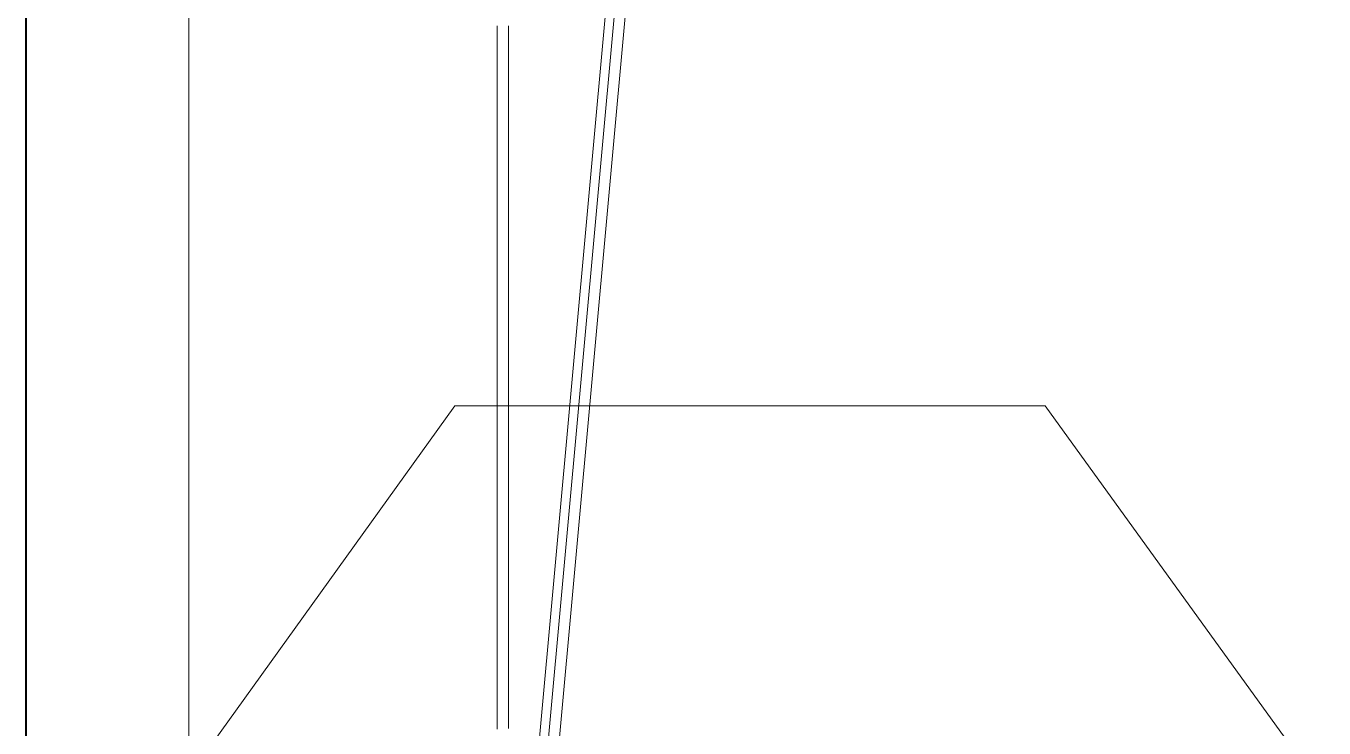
# Model space of a CAD drawing. Extents: x 65572 to 67208, y 30718 to 33598.
# Drawn here: x 66842.891 to 66846.878, y 32284.518 to 32286.675 of the extents above; entities that cross this region are included whole.
import ezdxf

# ---------------------------------------------------------------- set-up
doc = ezdxf.new("R2010")
doc.units = 0
doc.header["$LTSCALE"] = 0.5
doc.header["$MEASUREMENT"] = 0
doc.layers.get('0').update_dxf_attribs({"linetype": 'CONTINUOUS'})
for name, color, linetype, lineweight in [('Framing', 142, 'CONTINUOUS', 13), ('Layout', 154, 'CONTINUOUS', 5), ('Structure', 7, 'CONTINUOUS', 40)]:
    doc.layers.add(name, color=color, linetype=linetype, lineweight=lineweight)

# ---------------------------------------------------------------- blocks, each defined once
blk = doc.blocks.new('12fstg01')
at = {"color": 0, "linetype": 'ByBlock'}
for p, q in [((-0.277471, 0.056002), (-0.25256, 0.073992)), ((-0.277471, 0.017898), (-0.277471, 0.056002)), ((-0.25256, 0), (-0.277471, 0.017898))]:
    blk.add_line(p, q, dxfattribs=at)

msp = doc.modelspace()

# ---------------------------------------------------------------- linework, layer by layer
at = {"layer": 'Framing'}
msp.add_line((66843.3906, 32435.9142), (66843.3906, 32239.968), dxfattribs=at)
at = {"layer": 'Layout', "linetype": 'ByBlock'}
for p, q in [((66844.3383, 32283.0634), (66845.3383, 32294.0635)), ((66845.3383, 32293.755), (66844.3383, 32282.7549)), ((66845.3724, 32293.7576), (66844.3724, 32282.7576))]:
    msp.add_line(p, q, dxfattribs=at)
at = {"layer": 'Layout', "linetype": 'ByBlock', "flags": 128}
msp.add_lwpolyline([(66844.3383, 32286.6753), (66844.3383, 32286.6709), (66844.3383, 32286.6666), (66844.3383, 32286.6622), (66844.3383, 32286.6579), (66844.3383, 32286.6535), (66844.3383, 32286.6491), (66844.3383, 32286.6448), (66844.3383, 32286.6404), (66844.3383, 32286.636), (66844.3383, 32286.6317), (66844.3383, 32286.6273), (66844.3383, 32286.623), (66844.3383, 32286.6186), (66844.3383, 32286.6142), (66844.3383, 32286.6099), (66844.3383, 32286.6055), (66844.3383, 32286.6011), (66844.3383, 32286.5968), (66844.3383, 32286.5924), (66844.3383, 32286.5881), (66844.3383, 32286.5837), (66844.3383, 32286.5793), (66844.3383, 32286.575), (66844.3383, 32286.5706), (66844.3383, 32286.5662), (66844.3383, 32286.5619), (66844.3383, 32286.5575), (66844.3383, 32286.5531), (66844.3383, 32286.5488), (66844.3383, 32286.5444), (66844.3383, 32286.5401), (66844.3383, 32286.5357), (66844.3383, 32286.5313), (66844.3383, 32286.527), (66844.3383, 32286.5226), (66844.3383, 32286.5182), (66844.3383, 32286.5139), (66844.3383, 32286.5095), (66844.3383, 32286.5052), (66844.3383, 32286.5008), (66844.3383, 32286.4964), (66844.3383, 32286.4921), (66844.3383, 32286.4877), (66844.3383, 32286.4833), (66844.3383, 32286.479), (66844.3383, 32286.4746), (66844.3383, 32286.4702), (66844.3383, 32286.4659), (66844.3383, 32286.4615), (66844.3383, 32286.4572), (66844.3383, 32286.4528), (66844.3383, 32286.4484), (66844.3383, 32286.4441), (66844.3383, 32286.4397), (66844.3383, 32286.4353), (66844.3383, 32286.431), (66844.3383, 32286.4266), (66844.3383, 32286.4223), (66844.3383, 32286.4179), (66844.3383, 32286.4135), (66844.3383, 32286.4092), (66844.3383, 32286.4048), (66844.3383, 32286.4004), (66844.3383, 32286.3961), (66844.3383, 32286.3917), (66844.3383, 32286.3874), (66844.3383, 32286.383), (66844.3383, 32286.3786), (66844.3383, 32286.3743), (66844.3383, 32286.3699), (66844.3383, 32286.3655), (66844.3383, 32286.3612), (66844.3383, 32286.3568), (66844.3383, 32286.3524), (66844.3383, 32286.3481), (66844.3383, 32286.3437), (66844.3383, 32286.3394), (66844.3383, 32286.335), (66844.3383, 32286.3306), (66844.3383, 32286.3263), (66844.3383, 32286.3219), (66844.3383, 32286.3175), (66844.3383, 32286.3132), (66844.3383, 32286.3088), (66844.3383, 32286.3045), (66844.3383, 32286.3001), (66844.3383, 32286.2957), (66844.3383, 32286.2914), (66844.3383, 32286.287), (66844.3383, 32286.2826), (66844.3383, 32286.2783), (66844.3383, 32286.2739), (66844.3383, 32286.2695), (66844.3383, 32286.2652), (66844.3383, 32286.2608), (66844.3383, 32286.2565), (66844.3383, 32286.2521), (66844.3383, 32286.2477), (66844.3383, 32286.2434), (66844.3383, 32286.239), (66844.3383, 32286.2346), (66844.3383, 32286.2303), (66844.3383, 32286.2259), (66844.3383, 32286.2216), (66844.3383, 32286.2172), (66844.3383, 32286.2128), (66844.3383, 32286.2085), (66844.3383, 32286.2041), (66844.3383, 32286.1997), (66844.3383, 32286.1954), (66844.3383, 32286.191), (66844.3383, 32286.1866), (66844.3383, 32286.1823), (66844.3383, 32286.1779), (66844.3383, 32286.1736), (66844.3383, 32286.1692), (66844.3383, 32286.1648), (66844.3383, 32286.1605), (66844.3383, 32286.1561), (66844.3383, 32286.1517), (66844.3383, 32286.1474), (66844.3383, 32286.143), (66844.3383, 32286.1387), (66844.3383, 32286.1343), (66844.3383, 32286.1299), (66844.3383, 32286.1256), (66844.3383, 32286.1212), (66844.3383, 32286.1168), (66844.3383, 32286.1125), (66844.3383, 32286.1081), (66844.3383, 32286.1038), (66844.3383, 32286.0994), (66844.3383, 32286.095), (66844.3383, 32286.0907), (66844.3383, 32286.0863), (66844.3383, 32286.0819), (66844.3383, 32286.0776), (66844.3383, 32286.0732), (66844.3383, 32286.0688), (66844.3383, 32286.0645), (66844.3383, 32286.0601), (66844.3383, 32286.0558), (66844.3383, 32286.0514), (66844.3383, 32286.047), (66844.3383, 32286.0427), (66844.3383, 32286.0383), (66844.3383, 32286.0339), (66844.3383, 32286.0296), (66844.3383, 32286.0252), (66844.3383, 32286.0209), (66844.3383, 32286.0165), (66844.3383, 32286.0121), (66844.3383, 32286.0078), (66844.3383, 32286.0034), (66844.3383, 32285.999), (66844.3383, 32285.9947), (66844.3383, 32285.9903), (66844.3383, 32285.9859), (66844.3383, 32285.9816), (66844.3383, 32285.9772), (66844.3383, 32285.9729), (66844.3383, 32285.9685), (66844.3383, 32285.9641), (66844.3383, 32285.9598), (66844.3383, 32285.9554), (66844.3383, 32285.951), (66844.3383, 32285.9467), (66844.3383, 32285.9423), (66844.3383, 32285.938), (66844.3383, 32285.9336), (66844.3383, 32285.9292), (66844.3383, 32285.9249), (66844.3383, 32285.9205), (66844.3383, 32285.9161), (66844.3383, 32285.9118), (66844.3383, 32285.9074), (66844.3383, 32285.9031), (66844.3383, 32285.8987), (66844.3383, 32285.8943), (66844.3383, 32285.89), (66844.3383, 32285.8856), (66844.3383, 32285.8812), (66844.3383, 32285.8769), (66844.3383, 32285.8725), (66844.3383, 32285.8681), (66844.3383, 32285.8638), (66844.3383, 32285.8594), (66844.3383, 32285.8551), (66844.3383, 32285.8507), (66844.3383, 32285.8463), (66844.3383, 32285.842), (66844.3383, 32285.8376), (66844.3383, 32285.8332), (66844.3383, 32285.8289), (66844.3383, 32285.8245), (66844.3383, 32285.8202), (66844.3383, 32285.8158), (66844.3383, 32285.8114), (66844.3383, 32285.8071), (66844.3383, 32285.8027), (66844.3383, 32285.7983), (66844.3383, 32285.794), (66844.3383, 32285.7896), (66844.3383, 32285.7852), (66844.3383, 32285.7809), (66844.3383, 32285.7765), (66844.3383, 32285.7722), (66844.3383, 32285.7678), (66844.3383, 32285.7634), (66844.3383, 32285.7591), (66844.3383, 32285.7547), (66844.3383, 32285.7503), (66844.3383, 32285.746), (66844.3383, 32285.7416), (66844.3383, 32285.7373), (66844.3383, 32285.7329), (66844.3383, 32285.7285), (66844.3383, 32285.7242), (66844.3383, 32285.7198), (66844.3383, 32285.7154), (66844.3383, 32285.7111), (66844.3383, 32285.7067), (66844.3383, 32285.7024), (66844.3383, 32285.698), (66844.3383, 32285.6936), (66844.3383, 32285.6893), (66844.3383, 32285.6849), (66844.3383, 32285.6805), (66844.3383, 32285.6762), (66844.3383, 32285.6718), (66844.3383, 32285.6674), (66844.3383, 32285.6631), (66844.3383, 32285.6587), (66844.3383, 32285.6544), (66844.3383, 32285.65), (66844.3383, 32285.6456), (66844.3383, 32285.6413), (66844.3383, 32285.6369), (66844.3383, 32285.6325), (66844.3383, 32285.6282), (66844.3383, 32285.6238), (66844.3383, 32285.6195), (66844.3383, 32285.6151), (66844.3383, 32285.6107), (66844.3383, 32285.6064), (66844.3383, 32285.602), (66844.3383, 32285.5976), (66844.3383, 32285.5933), (66844.3383, 32285.5889), (66844.3383, 32285.5845), (66844.3383, 32285.5802), (66844.3383, 32285.5758), (66844.3383, 32285.5715), (66844.3383, 32285.5671), (66844.3383, 32285.5627), (66844.3383, 32285.5584), (66844.3383, 32285.554), (66844.3383, 32285.5496), (66844.3383, 32285.5453), (66844.3383, 32285.5409), (66844.3383, 32285.5366), (66844.3383, 32285.5322), (66844.3383, 32285.5278), (66844.3383, 32285.5235), (66844.3383, 32285.5191), (66844.3383, 32285.5147), (66844.3383, 32285.5104), (66844.3383, 32285.506), (66844.3383, 32285.5017), (66844.3383, 32285.4973), (66844.3383, 32285.4929), (66844.3383, 32285.4886), (66844.3383, 32285.4842), (66844.3383, 32285.4798), (66844.3383, 32285.4755), (66844.3383, 32285.4711), (66844.3383, 32285.4667), (66844.3383, 32285.4624), (66844.3383, 32285.458), (66844.3383, 32285.4537), (66844.3383, 32285.4493), (66844.3383, 32285.4449), (66844.3383, 32285.4406), (66844.3383, 32285.4362), (66844.3383, 32285.4318), (66844.3383, 32285.4275), (66844.3383, 32285.4231), (66844.3383, 32285.4188), (66844.3383, 32285.4144), (66844.3383, 32285.41), (66844.3383, 32285.4057), (66844.3383, 32285.4013), (66844.3383, 32285.3969), (66844.3383, 32285.3926), (66844.3383, 32285.3882), (66844.3383, 32285.3838), (66844.3383, 32285.3795), (66844.3383, 32285.3751), (66844.3383, 32285.3713), (66844.3383, 32285.368), (66844.3383, 32285.3647), (66844.3383, 32285.3615), (66844.3383, 32285.3582), (66844.3383, 32285.3549), (66844.3383, 32285.3516), (66844.3383, 32285.3483), (66844.3383, 32285.345), (66844.3383, 32285.3418), (66844.3383, 32285.3385), (66844.3383, 32285.3352), (66844.3383, 32285.3319), (66844.3383, 32285.3286), (66844.3383, 32285.3253), (66844.3383, 32285.3221), (66844.3383, 32285.3188), (66844.3383, 32285.3155), (66844.3383, 32285.3122), (66844.3383, 32285.3089), (66844.3383, 32285.3056), (66844.3383, 32285.3024), (66844.3383, 32285.2991), (66844.3383, 32285.2958), (66844.3383, 32285.2925), (66844.3383, 32285.2892), (66844.3383, 32285.2859), (66844.3383, 32285.2827), (66844.3383, 32285.2794), (66844.3383, 32285.2761), (66844.3383, 32285.2728), (66844.3383, 32285.2695), (66844.3383, 32285.2662), (66844.3383, 32285.263), (66844.3383, 32285.2597), (66844.3383, 32285.2564), (66844.3383, 32285.2531), (66844.3383, 32285.2498), (66844.3383, 32285.2466), (66844.3383, 32285.2433), (66844.3383, 32285.24), (66844.3383, 32285.2367), (66844.3383, 32285.2334), (66844.3383, 32285.2301), (66844.3383, 32285.2269), (66844.3383, 32285.2236), (66844.3383, 32285.2203), (66844.3383, 32285.217), (66844.3383, 32285.2137), (66844.3383, 32285.2104), (66844.3383, 32285.2072), (66844.3383, 32285.2039), (66844.3383, 32285.2006), (66844.3383, 32285.1973), (66844.3383, 32285.194), (66844.3383, 32285.1907), (66844.3383, 32285.1875), (66844.3383, 32285.1842), (66844.3383, 32285.1809), (66844.3383, 32285.1776), (66844.3383, 32285.1743), (66844.3383, 32285.171), (66844.3383, 32285.1678), (66844.3383, 32285.1645), (66844.3383, 32285.1612), (66844.3383, 32285.1579), (66844.3383, 32285.1546), (66844.3383, 32285.1514), (66844.3383, 32285.1481), (66844.3383, 32285.1448), (66844.3383, 32285.1415), (66844.3383, 32285.1382), (66844.3383, 32285.1349), (66844.3383, 32285.1317), (66844.3383, 32285.1284), (66844.3383, 32285.1251), (66844.3383, 32285.1218), (66844.3383, 32285.1185), (66844.3383, 32285.1152), (66844.3383, 32285.112), (66844.3383, 32285.1087), (66844.3383, 32285.1054), (66844.3383, 32285.1021), (66844.3383, 32285.0988), (66844.3383, 32285.0955), (66844.3383, 32285.0923), (66844.3383, 32285.089), (66844.3383, 32285.0857), (66844.3383, 32285.0824), (66844.3383, 32285.0791), (66844.3383, 32285.0758), (66844.3383, 32285.0726), (66844.3383, 32285.0693), (66844.3383, 32285.066), (66844.3383, 32285.0627), (66844.3383, 32285.0594), (66844.3383, 32285.0562), (66844.3383, 32285.0529), (66844.3383, 32285.0496), (66844.3383, 32285.0463), (66844.3383, 32285.043), (66844.3383, 32285.0397), (66844.3383, 32285.0365), (66844.3383, 32285.0332), (66844.3383, 32285.0299), (66844.3383, 32285.0266), (66844.3383, 32285.0233), (66844.3383, 32285.02), (66844.3383, 32285.0168), (66844.3383, 32285.0135), (66844.3383, 32285.0102), (66844.3383, 32285.0069), (66844.3383, 32285.0036), (66844.3383, 32285.0003), (66844.3383, 32284.9971), (66844.3383, 32284.9938), (66844.3383, 32284.9905), (66844.3383, 32284.9872), (66844.3383, 32284.9839), (66844.3383, 32284.9806), (66844.3383, 32284.9774), (66844.3383, 32284.9741), (66844.3383, 32284.9708), (66844.3383, 32284.9675), (66844.3383, 32284.9642), (66844.3383, 32284.961), (66844.3383, 32284.9577), (66844.3383, 32284.9544), (66844.3383, 32284.9511), (66844.3383, 32284.9478), (66844.3383, 32284.9445), (66844.3383, 32284.9413), (66844.3383, 32284.938), (66844.3383, 32284.9347), (66844.3383, 32284.9314), (66844.3383, 32284.9281), (66844.3383, 32284.9248), (66844.3383, 32284.9216), (66844.3383, 32284.9183), (66844.3383, 32284.915), (66844.3383, 32284.9117), (66844.3383, 32284.9084), (66844.3383, 32284.9051), (66844.3383, 32284.9019), (66844.3383, 32284.8986), (66844.3383, 32284.8953), (66844.3383, 32284.892), (66844.3383, 32284.8887), (66844.3383, 32284.8854), (66844.3383, 32284.8822), (66844.3383, 32284.8789), (66844.3383, 32284.8756), (66844.3383, 32284.8723), (66844.3383, 32284.869), (66844.3383, 32284.8657), (66844.3383, 32284.8625), (66844.3383, 32284.8592), (66844.3383, 32284.8559), (66844.3383, 32284.8526), (66844.3383, 32284.8493), (66844.3383, 32284.8461), (66844.3383, 32284.8428), (66844.3383, 32284.8395), (66844.3383, 32284.8362), (66844.3383, 32284.8329), (66844.3383, 32284.8296), (66844.3383, 32284.8264), (66844.3383, 32284.8231), (66844.3383, 32284.8198), (66844.3383, 32284.8165), (66844.3383, 32284.8132), (66844.3383, 32284.8099), (66844.3383, 32284.8067), (66844.3383, 32284.8034), (66844.3383, 32284.8001), (66844.3383, 32284.7968), (66844.3383, 32284.7935), (66844.3383, 32284.7902), (66844.3383, 32284.787), (66844.3383, 32284.7837), (66844.3383, 32284.7804), (66844.3383, 32284.7771), (66844.3383, 32284.7738), (66844.3383, 32284.7705), (66844.3383, 32284.7673), (66844.3383, 32284.764), (66844.3383, 32284.7607), (66844.3383, 32284.7574), (66844.3383, 32284.7541), (66844.3383, 32284.7509), (66844.3383, 32284.7476), (66844.3383, 32284.7443), (66844.3383, 32284.741), (66844.3383, 32284.7377), (66844.3383, 32284.7344), (66844.3383, 32284.7312), (66844.3383, 32284.7279), (66844.3383, 32284.7246), (66844.3383, 32284.7213), (66844.3383, 32284.718), (66844.3383, 32284.7147), (66844.3383, 32284.7115), (66844.3383, 32284.7082), (66844.3383, 32284.7049), (66844.3383, 32284.7016), (66844.3383, 32284.6983), (66844.3383, 32284.695), (66844.3383, 32284.6918), (66844.3383, 32284.6885), (66844.3383, 32284.6852), (66844.3383, 32284.6819), (66844.3383, 32284.6786), (66844.3383, 32284.6753), (66844.3383, 32284.6721), (66844.3383, 32284.6688), (66844.3383, 32284.6655), (66844.3383, 32284.6622), (66844.3383, 32284.6589), (66844.3383, 32284.6557), (66844.3383, 32284.6524), (66844.3383, 32284.6491), (66844.3383, 32284.6458), (66844.3383, 32284.6425), (66844.3383, 32284.6392), (66844.3383, 32284.636), (66844.3383, 32284.6327), (66844.3383, 32284.6294), (66844.3383, 32284.6261), (66844.3383, 32284.6228), (66844.3383, 32284.6195), (66844.3383, 32284.6163), (66844.3383, 32284.613), (66844.3383, 32284.6097), (66844.3383, 32284.6064), (66844.3383, 32284.6031), (66844.3383, 32284.5998), (66844.3383, 32284.5966), (66844.3383, 32284.5933), (66844.3383, 32284.59), (66844.3383, 32284.5867), (66844.3383, 32284.5834), (66844.3383, 32284.5801), (66844.3383, 32284.5769), (66844.3383, 32284.5736), (66844.3383, 32284.5703), (66844.3383, 32284.567), (66844.3383, 32284.5637), (66844.3383, 32284.5604), (66844.3383, 32284.5572), (66844.3383, 32284.5539), (66844.3383, 32284.5506), (66844.3383, 32284.5473), (66844.3383, 32284.544), (66844.3383, 32284.5408), (66844.3383, 32284.5375), (66844.3383, 32284.5342), (66844.3383, 32284.5309), (66844.3383, 32284.5276), (66844.3383, 32284.5243), (66844.3383, 32284.5211), (66844.3383, 32284.5178), (66844.3383, 32284.5145)], dxfattribs=at)
at = {"layer": 'Layout', "linetype": 'ByBlock'}
msp.add_lwpolyline([(66844.3724, 32286.6754), (66844.3724, 32286.6708), (66844.3724, 32286.6662), (66844.3724, 32286.6616), (66844.3724, 32286.657), (66844.3724, 32286.6524), (66844.3724, 32286.6478), (66844.3724, 32286.6432), (66844.3724, 32286.6386), (66844.3724, 32286.634), (66844.3724, 32286.6294), (66844.3724, 32286.6248), (66844.3724, 32286.6202), (66844.3724, 32286.6155), (66844.3724, 32286.6109), (66844.3724, 32286.6063), (66844.3724, 32286.6017), (66844.3724, 32286.5971), (66844.3724, 32286.5925), (66844.3724, 32286.5879), (66844.3724, 32286.5833), (66844.3724, 32286.5787), (66844.3724, 32286.5741), (66844.3724, 32286.5695), (66844.3724, 32286.5649), (66844.3724, 32286.5603), (66844.3724, 32286.5556), (66844.3724, 32286.551), (66844.3724, 32286.5464), (66844.3724, 32286.5418), (66844.3724, 32286.5372), (66844.3724, 32286.5326), (66844.3724, 32286.528), (66844.3724, 32286.5234), (66844.3724, 32286.5188), (66844.3724, 32286.5142), (66844.3724, 32286.5096), (66844.3724, 32286.505), (66844.3724, 32286.5004), (66844.3724, 32286.4958), (66844.3724, 32286.4911), (66844.3724, 32286.4865), (66844.3724, 32286.4819), (66844.3724, 32286.4773), (66844.3724, 32286.4727), (66844.3724, 32286.4681), (66844.3724, 32286.4635), (66844.3724, 32286.4589), (66844.3724, 32286.4543), (66844.3724, 32286.4497), (66844.3724, 32286.4451), (66844.3724, 32286.4405), (66844.3724, 32286.4359), (66844.3724, 32286.4313), (66844.3724, 32286.4266), (66844.3724, 32286.422), (66844.3724, 32286.4174), (66844.3724, 32286.4128), (66844.3724, 32286.4082), (66844.3724, 32286.4036), (66844.3724, 32286.399), (66844.3724, 32286.3944), (66844.3724, 32286.3898), (66844.3724, 32286.3852), (66844.3724, 32286.3806), (66844.3724, 32286.376), (66844.3724, 32286.3714), (66844.3724, 32286.3667), (66844.3724, 32286.3621), (66844.3724, 32286.3575), (66844.3724, 32286.3529), (66844.3724, 32286.3483), (66844.3724, 32286.3437), (66844.3724, 32286.3391), (66844.3724, 32286.3345), (66844.3724, 32286.3299), (66844.3724, 32286.3253), (66844.3724, 32286.3207), (66844.3724, 32286.3161), (66844.3724, 32286.3115), (66844.3724, 32286.3069), (66844.3724, 32286.3022), (66844.3724, 32286.2976), (66844.3724, 32286.293), (66844.3724, 32286.2884), (66844.3724, 32286.2838), (66844.3724, 32286.2792), (66844.3724, 32286.2746), (66844.3724, 32286.2702), (66844.3724, 32286.2661), (66844.3724, 32286.262), (66844.3724, 32286.2579), (66844.3724, 32286.2538), (66844.3724, 32286.2497), (66844.3724, 32286.2455), (66844.3724, 32286.2414), (66844.3724, 32286.2373), (66844.3724, 32286.2332), (66844.3724, 32286.2291), (66844.3724, 32286.225), (66844.3724, 32286.2208), (66844.3724, 32286.2167), (66844.3724, 32286.2126), (66844.3724, 32286.2085), (66844.3724, 32286.2044), (66844.3724, 32286.2002), (66844.3724, 32286.1961), (66844.3724, 32286.192), (66844.3724, 32286.1879), (66844.3724, 32286.1838), (66844.3724, 32286.1797), (66844.3724, 32286.1755), (66844.3724, 32286.1714), (66844.3724, 32286.1673), (66844.3724, 32286.1632), (66844.3724, 32286.1591), (66844.3724, 32286.155), (66844.3724, 32286.1508), (66844.3724, 32286.1467), (66844.3724, 32286.1426), (66844.3724, 32286.1385), (66844.3724, 32286.1344), (66844.3724, 32286.1303), (66844.3724, 32286.1261), (66844.3724, 32286.122), (66844.3724, 32286.1179), (66844.3724, 32286.1138), (66844.3724, 32286.1097), (66844.3724, 32286.1055), (66844.3724, 32286.1014), (66844.3724, 32286.0973), (66844.3724, 32286.0932), (66844.3724, 32286.0891), (66844.3724, 32286.085), (66844.3724, 32286.0808), (66844.3724, 32286.0767), (66844.3724, 32286.0726), (66844.3724, 32286.0685), (66844.3724, 32286.0644), (66844.3724, 32286.0603), (66844.3724, 32286.0561), (66844.3724, 32286.052), (66844.3724, 32286.0479), (66844.3724, 32286.0438), (66844.3724, 32286.0397), (66844.3724, 32286.0356), (66844.3724, 32286.0314), (66844.3724, 32286.0273), (66844.3724, 32286.0232), (66844.3724, 32286.0191), (66844.3724, 32286.015), (66844.3724, 32286.0108), (66844.3724, 32286.0067), (66844.3724, 32286.0026), (66844.3724, 32285.9985), (66844.3724, 32285.9944), (66844.3724, 32285.9903), (66844.3724, 32285.9861), (66844.3724, 32285.982), (66844.3724, 32285.9779), (66844.3724, 32285.9738), (66844.3724, 32285.9697), (66844.3724, 32285.9656), (66844.3724, 32285.9614), (66844.3724, 32285.9573), (66844.3724, 32285.9532), (66844.3724, 32285.9491), (66844.3724, 32285.945), (66844.3724, 32285.9409), (66844.3724, 32285.9367), (66844.3724, 32285.9326), (66844.3724, 32285.9285), (66844.3724, 32285.9244), (66844.3724, 32285.9203), (66844.3724, 32285.9162), (66844.3724, 32285.912), (66844.3724, 32285.9079), (66844.3724, 32285.9038), (66844.3724, 32285.8997), (66844.3724, 32285.8956), (66844.3724, 32285.8914), (66844.3724, 32285.8873), (66844.3724, 32285.8832), (66844.3724, 32285.8791), (66844.3724, 32285.875), (66844.3724, 32285.8709), (66844.3724, 32285.8667), (66844.3724, 32285.8626), (66844.3724, 32285.8585), (66844.3724, 32285.8544), (66844.3724, 32285.8503), (66844.3724, 32285.8462), (66844.3724, 32285.842), (66844.3724, 32285.8379), (66844.3724, 32285.8338), (66844.3724, 32285.8297), (66844.3724, 32285.8256), (66844.3724, 32285.8215), (66844.3724, 32285.8173), (66844.3724, 32285.8132), (66844.3724, 32285.8091), (66844.3724, 32285.805), (66844.3724, 32285.8009), (66844.3724, 32285.7967), (66844.3724, 32285.7926), (66844.3724, 32285.7885), (66844.3724, 32285.7844), (66844.3724, 32285.7803), (66844.3724, 32285.7762), (66844.3724, 32285.772), (66844.3724, 32285.7679), (66844.3724, 32285.7638), (66844.3724, 32285.7597), (66844.3724, 32285.7556), (66844.3724, 32285.7515), (66844.3724, 32285.7473), (66844.3724, 32285.7432), (66844.3724, 32285.7391), (66844.3724, 32285.735), (66844.3724, 32285.7309), (66844.3724, 32285.7268), (66844.3724, 32285.7226), (66844.3724, 32285.7185), (66844.3724, 32285.7144), (66844.3724, 32285.7103), (66844.3724, 32285.7062), (66844.3724, 32285.702), (66844.3724, 32285.6979), (66844.3724, 32285.6938), (66844.3724, 32285.6897), (66844.3724, 32285.6856), (66844.3724, 32285.6815), (66844.3724, 32285.6773), (66844.3724, 32285.6732), (66844.3724, 32285.6691), (66844.3724, 32285.665), (66844.3724, 32285.6609), (66844.3724, 32285.6568), (66844.3724, 32285.6526), (66844.3724, 32285.6485), (66844.3724, 32285.6444), (66844.3724, 32285.6403), (66844.3724, 32285.6362), (66844.3724, 32285.6321), (66844.3724, 32285.6279), (66844.3724, 32285.6238), (66844.3724, 32285.6197), (66844.3724, 32285.6156), (66844.3724, 32285.6115), (66844.3724, 32285.6074), (66844.3724, 32285.6032), (66844.3724, 32285.5991), (66844.3724, 32285.595), (66844.3724, 32285.5909), (66844.3724, 32285.5868), (66844.3724, 32285.5826), (66844.3724, 32285.5785), (66844.3724, 32285.5744), (66844.3724, 32285.5703), (66844.3724, 32285.5662), (66844.3724, 32285.5621), (66844.3724, 32285.5579), (66844.3724, 32285.5538), (66844.3724, 32285.5497), (66844.3724, 32285.5456), (66844.3724, 32285.5415), (66844.3724, 32285.5374), (66844.3724, 32285.5332), (66844.3724, 32285.5291), (66844.3724, 32285.525), (66844.3724, 32285.5209), (66844.3724, 32285.5168), (66844.3724, 32285.5127), (66844.3724, 32285.5085), (66844.3724, 32285.5044), (66844.3724, 32285.5003), (66844.3724, 32285.4962), (66844.3724, 32285.4921), (66844.3724, 32285.4879), (66844.3724, 32285.4838), (66844.3724, 32285.4797), (66844.3724, 32285.4756), (66844.3724, 32285.4715), (66844.3724, 32285.4674), (66844.3724, 32285.4632), (66844.3724, 32285.4591), (66844.3724, 32285.455), (66844.3724, 32285.4509), (66844.3724, 32285.4468), (66844.3724, 32285.4427), (66844.3724, 32285.4385), (66844.3724, 32285.4344), (66844.3724, 32285.4303), (66844.3724, 32285.4262), (66844.3724, 32285.4221), (66844.3724, 32285.418), (66844.3724, 32285.4138), (66844.3724, 32285.4097), (66844.3724, 32285.4056), (66844.3724, 32285.4015), (66844.3724, 32285.3974), (66844.3724, 32285.3932), (66844.3724, 32285.3891), (66844.3724, 32285.385), (66844.3724, 32285.3809), (66844.3724, 32285.3768), (66844.3724, 32285.373), (66844.3724, 32285.3695), (66844.3724, 32285.3659), (66844.3724, 32285.3623), (66844.3724, 32285.3587), (66844.3724, 32285.3552), (66844.3724, 32285.3516), (66844.3724, 32285.348), (66844.3724, 32285.3444), (66844.3724, 32285.3409), (66844.3724, 32285.3373), (66844.3724, 32285.3337), (66844.3724, 32285.3301), (66844.3724, 32285.3266), (66844.3724, 32285.323), (66844.3724, 32285.3194), (66844.3724, 32285.3158), (66844.3724, 32285.3123), (66844.3724, 32285.3087), (66844.3724, 32285.3051), (66844.3724, 32285.3015), (66844.3724, 32285.298), (66844.3724, 32285.2944), (66844.3724, 32285.2908), (66844.3724, 32285.2872), (66844.3724, 32285.2837), (66844.3724, 32285.2801), (66844.3724, 32285.2765), (66844.3724, 32285.2729), (66844.3724, 32285.2694), (66844.3724, 32285.2658), (66844.3724, 32285.2622), (66844.3724, 32285.2586), (66844.3724, 32285.2551), (66844.3724, 32285.2515), (66844.3724, 32285.2479), (66844.3724, 32285.2443), (66844.3724, 32285.2408), (66844.3724, 32285.2372), (66844.3724, 32285.2336), (66844.3724, 32285.23), (66844.3724, 32285.2265), (66844.3724, 32285.2229), (66844.3724, 32285.2193), (66844.3724, 32285.2157), (66844.3724, 32285.2121), (66844.3724, 32285.2086), (66844.3724, 32285.205), (66844.3724, 32285.2014), (66844.3724, 32285.1978), (66844.3724, 32285.1943), (66844.3724, 32285.1907), (66844.3724, 32285.1871), (66844.3724, 32285.1835), (66844.3724, 32285.18), (66844.3724, 32285.1764), (66844.3724, 32285.1728), (66844.3724, 32285.1692), (66844.3724, 32285.1657), (66844.3724, 32285.1621), (66844.3724, 32285.1585), (66844.3724, 32285.1549), (66844.3724, 32285.1514), (66844.3724, 32285.1478), (66844.3724, 32285.1442), (66844.3724, 32285.1406), (66844.3724, 32285.1371), (66844.3724, 32285.1335), (66844.3724, 32285.1299), (66844.3724, 32285.1263), (66844.3724, 32285.1228), (66844.3724, 32285.1192), (66844.3724, 32285.1156), (66844.3724, 32285.112), (66844.3724, 32285.1085), (66844.3724, 32285.1049), (66844.3724, 32285.1013), (66844.3724, 32285.0977), (66844.3724, 32285.0942), (66844.3724, 32285.0906), (66844.3724, 32285.087), (66844.3724, 32285.0834), (66844.3724, 32285.0799), (66844.3724, 32285.0763), (66844.3724, 32285.0727), (66844.3724, 32285.0691), (66844.3724, 32285.0655), (66844.3724, 32285.062), (66844.3724, 32285.0584), (66844.3724, 32285.0548), (66844.3724, 32285.0512), (66844.3724, 32285.0477), (66844.3724, 32285.0441), (66844.3724, 32285.0405), (66844.3724, 32285.0369), (66844.3724, 32285.0334), (66844.3724, 32285.0298), (66844.3724, 32285.0262), (66844.3724, 32285.0226), (66844.3724, 32285.0191), (66844.3724, 32285.0155), (66844.3724, 32285.0119), (66844.3724, 32285.0083), (66844.3724, 32285.0048), (66844.3724, 32285.0012), (66844.3724, 32284.9976), (66844.3724, 32284.994), (66844.3724, 32284.9905), (66844.3724, 32284.9869), (66844.3724, 32284.9833), (66844.3724, 32284.9797), (66844.3724, 32284.9762), (66844.3724, 32284.9726), (66844.3724, 32284.969), (66844.3724, 32284.9654), (66844.3724, 32284.9619), (66844.3724, 32284.9583), (66844.3724, 32284.9547), (66844.3724, 32284.9511), (66844.3724, 32284.9476), (66844.3724, 32284.944), (66844.3724, 32284.9404), (66844.3724, 32284.9368), (66844.3724, 32284.9333), (66844.3724, 32284.9297), (66844.3724, 32284.9261), (66844.3724, 32284.9225), (66844.3724, 32284.9189), (66844.3724, 32284.9154), (66844.3724, 32284.9118), (66844.3724, 32284.9082), (66844.3724, 32284.9046), (66844.3724, 32284.9011), (66844.3724, 32284.8975), (66844.3724, 32284.8939), (66844.3724, 32284.8903), (66844.3724, 32284.8868), (66844.3724, 32284.8832), (66844.3724, 32284.8796), (66844.3724, 32284.876), (66844.3724, 32284.8725), (66844.3724, 32284.8689), (66844.3724, 32284.8653), (66844.3724, 32284.8617), (66844.3724, 32284.8582), (66844.3724, 32284.8546), (66844.3724, 32284.851), (66844.3724, 32284.8474), (66844.3724, 32284.8439), (66844.3724, 32284.8403), (66844.3724, 32284.8367), (66844.3724, 32284.8331), (66844.3724, 32284.8296), (66844.3724, 32284.826), (66844.3724, 32284.8224), (66844.3724, 32284.8188), (66844.3724, 32284.8153), (66844.3724, 32284.8117), (66844.3724, 32284.8081), (66844.3724, 32284.8045), (66844.3724, 32284.801), (66844.3724, 32284.7974), (66844.3724, 32284.7938), (66844.3724, 32284.7902), (66844.3724, 32284.7867), (66844.3724, 32284.7831), (66844.3724, 32284.7795), (66844.3724, 32284.7759), (66844.3724, 32284.7724), (66844.3724, 32284.7688), (66844.3724, 32284.7652), (66844.3724, 32284.7616), (66844.3724, 32284.758), (66844.3724, 32284.7545), (66844.3724, 32284.7509), (66844.3724, 32284.7473), (66844.3724, 32284.7437), (66844.3724, 32284.7402), (66844.3724, 32284.7366), (66844.3724, 32284.733), (66844.3724, 32284.7294), (66844.3724, 32284.7259), (66844.3724, 32284.7223), (66844.3724, 32284.7187), (66844.3724, 32284.7151), (66844.3724, 32284.7116), (66844.3724, 32284.708), (66844.3724, 32284.7044), (66844.3724, 32284.7008), (66844.3724, 32284.6973), (66844.3724, 32284.6937), (66844.3724, 32284.6901), (66844.3724, 32284.6865), (66844.3724, 32284.683), (66844.3724, 32284.6794), (66844.3724, 32284.6758), (66844.3724, 32284.6722), (66844.3724, 32284.6687), (66844.3724, 32284.6651), (66844.3724, 32284.6615), (66844.3724, 32284.6579), (66844.3724, 32284.6544), (66844.3724, 32284.6508), (66844.3724, 32284.6472), (66844.3724, 32284.6436), (66844.3724, 32284.6401), (66844.3724, 32284.6365), (66844.3724, 32284.6329), (66844.3724, 32284.6293), (66844.3724, 32284.6258), (66844.3724, 32284.6222), (66844.3724, 32284.6186), (66844.3724, 32284.615), (66844.3724, 32284.6114), (66844.3724, 32284.6079), (66844.3724, 32284.6043), (66844.3724, 32284.6007), (66844.3724, 32284.5971), (66844.3724, 32284.5941), (66844.3724, 32284.5911), (66844.3724, 32284.5881), (66844.3724, 32284.5851), (66844.3724, 32284.5822), (66844.3724, 32284.5792), (66844.3724, 32284.5762), (66844.3724, 32284.5732), (66844.3724, 32284.5702), (66844.3724, 32284.5672), (66844.3724, 32284.5642), (66844.3724, 32284.5612), (66844.3724, 32284.5582), (66844.3724, 32284.5553), (66844.3724, 32284.5523), (66844.3724, 32284.5493), (66844.3724, 32284.5463), (66844.3724, 32284.5433), (66844.3724, 32284.5403), (66844.3724, 32284.5373), (66844.3724, 32284.5343), (66844.3724, 32284.5313), (66844.3724, 32284.5284), (66844.3724, 32284.5254), (66844.3724, 32284.5224), (66844.3724, 32284.5194), (66844.3724, 32284.5164)], dxfattribs=at)
at = {"layer": 'Structure'}
msp.add_line((66842.8906, 32440.968), (66842.8906, 32234.968), dxfattribs=at)

# ---------------------------------------------------------------- block references
at = {"layer": 'Layout', "linetype": 'ByBlock', "xscale": 47.58705652932135, "yscale": 47.58705652932135, "zscale": 47.58705652932135, "rotation": 270}
msp.add_blockref('12fstg01', (66843.3565, 32272.3034), dxfattribs=at)

doc.saveas('drawing.dxf')
